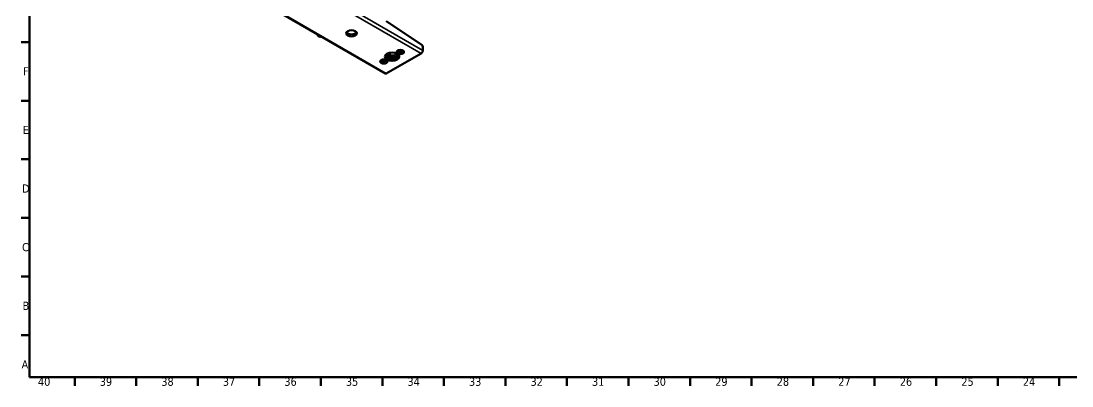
# Model space of a CAD drawing. Header units: millimetres. Extents: x 0 to 3000, y 0 to 3000.
# Drawn here: x 10 to 1291, y 9 to 454 of the extents above; entities that cross this region are included whole.
import ezdxf

# ---------------------------------------------------------------- set-up
doc = ezdxf.new("R2010")
doc.units = ezdxf.units.MM
for name, color, linetype, lineweight in [('Border (ANSI)', 7, 'Continuous', 70), ('Visible (ANSI)', 7, 'Continuous', 50), ('Visible Narrow (ANSI)', 7, 'Continuous', 35)]:
    doc.layers.add(name, color=color, linetype=linetype, lineweight=lineweight)
doc.styles.add('Note Text (ANSI)', font='tahoma.ttf')

# ---------------------------------------------------------------- blocks, each defined once
blk = doc.blocks.new('Borders Default Border')
at = {"layer": 'Border (ANSI)'}
for p, q in [((20, 428.6), (9.6, 428.6)), ((20, 357.1), (9.6, 357.1)), ((20, 285.7), (9.6, 285.7)), ((20, 214.3), (9.6, 214.3)), ((20, 142.9), (9.6, 142.9)), ((20, 71.4), (9.6, 71.4)), ((75, 20), (75, 9.6)), ((150, 20), (150, 9.6)), ((225, 20), (225, 9.6)), ((300, 20), (300, 9.6)), ((375, 20), (375, 9.6)), ((450, 20), (450, 9.6)), ((525, 20), (525, 9.6)), ((600, 20), (600, 9.6)), ((675, 20), (675, 9.6)), ((750, 20), (750, 9.6)), ((825, 20), (825, 9.6)), ((900, 20), (900, 9.6)), ((975, 20), (975, 9.6)), ((1050, 20), (1050, 9.6)), ((1125, 20), (1125, 9.6)), ((1200, 20), (1200, 9.6)), ((1275, 20), (1275, 9.6))]:
    blk.add_line(p, q, dxfattribs=at)
at = {"layer": 'Border (ANSI)', "flags": 128}
blk.add_lwpolyline([(20, 20), (20, 2980), (2980, 2980), (2980, 20), (20, 20)], dxfattribs=at)
at = {"layer": 'Border (ANSI)', "char_height": 10, "attachment_point": 7, "style": 'Note Text (ANSI)'}
for s, insert in [('F', (12, 387.9)), ('E', (11.7, 316.4)), ('D', (10.9, 245)), ('C', (10.9, 173.4)), ('B', (11.5, 102.1)), ('A', (10.3, 30.7)), ('40', (30.3, 9.4)), ('39', (105.6, 9.4)), ('38', (180.6, 9.4)), ('37', (255.6, 9.4)), ('36', (330.6, 9.4)), ('35', (405.6, 9.4)), ('34', (480.6, 9.4)), ('33', (555.6, 9.4)), ('32', (630.6, 9.4)), ('31', (705.6, 9.4)), ('30', (780.6, 9.4)), ('29', (855.7, 9.4)), ('28', (930.7, 9.4)), ('27', (1005.7, 9.6)), ('26', (1080.7, 9.4)), ('25', (1155.7, 9.4)), ('24', (1230.7, 9.6))]:
    blk.add_mtext(s, dxfattribs=dict(at, insert=insert))

msp = doc.modelspace()

# ---------------------------------------------------------------- linework, layer by layer
at = {"layer": 'Visible (ANSI)'}
for p, q in [((325.9935, 463.6125), (453.2727, 390.1278)), ((454.7744, 454.2027), (498.0247, 425.0348)), ((375.0207, 435.2366), (375.0813, 435.2716)), ((454.7727, 390.2764), (497.1991, 414.7712)), ((457.2643, 413.035), (457.2643, 414.9934)), ((457.9651, 412.1236), (457.9651, 410.8989)), ((468.0583, 415.711), (468.0237, 415.7672)), ((469.3345, 418.5974), (468.5389, 417.9457)), ((469.8694, 417.3636), (470.4351, 417.6902)), ((471.0008, 416.7104), (469.8694, 417.3636)), ((469.8694, 415.649), (471.0008, 416.3022)), ((470.4351, 415.3224), (469.8694, 415.649)), ((470.4351, 417.6902), (471.5665, 417.037)), ((471.5665, 415.9756), (470.4351, 415.3224)), ((470.4351, 415.9756), (470.4351, 415.3224)), ((471.1472, 417.2791), (471.1472, 416.5063)), ((471.4251, 417.1187), (471.1472, 416.9583)), ((472.2736, 417.037), (473.405, 417.6902)), ((473.405, 415.3224), (472.2736, 415.9756)), ((472.6928, 416.9583), (472.415, 417.1187)), ((472.6928, 417.2791), (472.6928, 416.5063)), ((473.9706, 417.3636), (472.8393, 416.7104)), ((472.8393, 416.3022), (473.9706, 415.649)), ((473.405, 417.6902), (473.9706, 417.3636)), ((473.405, 415.9756), (473.405, 415.3224)), ((473.9706, 415.649), (473.405, 415.3224)), ((474.5056, 418.5974), (475.3012, 417.9457)), ((475.7817, 415.711), (475.8164, 415.7672)), ((499.3204, 418.4455), (499.3204, 422.6595)), ((447.9058, 404.076), (447.8711, 404.1321)), ((449.182, 406.9623), (448.3863, 406.3106)), ((449.7169, 405.7285), (450.2826, 406.0551)), ((450.8483, 405.0754), (449.7169, 405.7285)), ((449.7169, 404.0139), (450.8483, 404.6671)), ((450.2826, 403.6873), (449.7169, 404.0139)), ((450.2826, 406.0551), (451.4139, 405.402)), ((451.4139, 404.3405), (450.2826, 403.6873)), ((450.2826, 404.3405), (450.2826, 403.6873)), ((450.9947, 405.644), (450.9947, 404.8712)), ((451.2725, 405.4836), (450.9947, 405.3232)), ((452.121, 405.402), (453.2524, 406.0551)), ((453.2524, 403.6873), (452.121, 404.3405)), ((452.5403, 405.3232), (452.2625, 405.4836)), ((452.5403, 405.644), (452.5403, 404.8712)), ((453.8181, 405.7285), (452.6867, 405.0754)), ((452.6867, 404.6671), (453.8181, 404.0139)), ((453.2524, 406.0551), (453.8181, 405.7285)), ((453.2524, 404.3405), (453.2524, 403.6873)), ((453.8181, 404.0139), (453.2524, 403.6873)), ((454.353, 406.9623), (455.1487, 406.3106)), ((455.6292, 404.076), (455.6639, 404.1321))]:
    msp.add_line(p, q, dxfattribs=at)
for centre, major_axis in [((412.3463, 439.2661), (-6.5, 0)), ((461.8438, 410.6888), (-8.75, 0)), ((471.92, 416.5063), (-4.45, 0)), ((471.92, 416.5063), (4.1, 0)), ((451.7675, 404.8712), (-4.45, 0)), ((451.7675, 404.8712), (4.1, 0))]:
    msp.add_ellipse(centre, major_axis=major_axis, ratio=0.577350269, dxfattribs=at)
for centre, major_axis, ratio, start_param, end_param in [((412.3463, 441.7156), (6.5, 0), 0.577350269, 3.474039605, 5.950738355), ((373.3008, 436.3658), (-0.5018, -0.865), 0.575974442, 6.283172289, 6.283185112), ((373.3817, 436.3193), (-0.4983, -0.8671), 0.578722824, 6.283185051, 6.283197328), ((497.9062, 423.476), (1, -1.7321), 0.577350269, 0.785398163, 2.272344861), ((461.8438, 413.1383), (8.75, 0), 0.577350269, 3.386469256, 6.038308704), ((461.8438, 415.5877), (9, 0), 0.577350269, 3.665720476, 4.266827726), ((461.8438, 415.5877), (-9, 0), 0.577350269, 0.524127822, 2.617464831), ((461.8438, 416.8125), (-9, 0), 0.577350269, 0.659217522, 1.125235073), ((463.9651, 415.5877), (-4.2426, -7.3485), 0.577350269, 5.086419028, 5.497787144), ((463.9651, 415.5877), (-3.4369, -5.9529), 0.577350269, 5.036391458, 5.497787144), ((471.92, 416.5696), (-4.1368, 0), 0.577350269, 2.798970272, 6.625807688), ((470.6472, 416.5063), (0.5, 0), 0.577350269, 5.497787144, 7.068583471), ((471.92, 417.2412), (-0.5, 0), 0.577350269, 0.785398163, 2.35619449), ((471.92, 415.7715), (0.5, 0), 0.577350269, 0.785398163, 2.35619449), ((473.1928, 416.5063), (-0.5, 0), 0.577350269, 5.497787144, 7.068583471), ((497.1991, 417.2207), (1.5, 2.5981), 0.577350269, 3.926990817, 5.497787144), ((451.7675, 404.9345), (-4.1368, 0), 0.577350269, 2.798970272, 6.625807688), ((450.4947, 404.8712), (0.5, 0), 0.577350269, 5.497787144, 7.068583471), ((451.7675, 405.6061), (-0.5, 0), 0.577350269, 0.785398163, 2.35619449), ((451.7675, 404.1364), (0.5, 0), 0.577350269, 0.785398163, 2.35619449), ((453.0403, 404.8712), (-0.5, 0), 0.577350269, 5.497787144, 7.068583471), ((454.7727, 392.7258), (-1.5, -2.5981), 0.577350269, 0, 0.785398163)]:
    msp.add_ellipse(centre, major_axis=major_axis, ratio=ratio, start_param=start_param, end_param=end_param, dxfattribs=at)
for points, knots in [([(372.799, 435.5009), (372.4861, 435.6824), (372.1676, 435.9187), (371.594, 436.4302), (371.3293, 436.7056), (370.8648, 437.2647), (370.6575, 437.5539), (370.4576, 437.8833), (370.432, 437.9268), (370.407, 437.9703)], [0, 0, 0, 0, 0.1236645279, 0.1236645279, 0.2353525921, 0.2353525921, 0.3427043684, 0.3427043684, 0.3590039746, 0.3590039746, 0.3590039746, 0.3590039746]), ([(372.799, 435.5009), (372.8047, 435.4976), (372.8103, 435.4943), (372.8215, 435.4878), (372.8272, 435.4846), (372.8384, 435.4781), (372.844, 435.4748), (372.8553, 435.4683), (372.8609, 435.4651), (372.8721, 435.4586), (372.8778, 435.4554), (372.8834, 435.4522)], [4.710008808816, 4.710008808816, 4.710008808816, 4.710008808816, 4.710960877192, 4.710960877192, 4.711912945569, 4.711912945569, 4.712865013946, 4.712865013946, 4.713817082322, 4.713817082322, 4.714769150699, 4.714769150699, 4.714769150699, 4.714769150699]), ([(375.0207, 435.2365), (374.8578, 435.1425), (374.6764, 435.082), (374.3072, 435.0248), (374.1164, 435.0294), (373.6873, 435.0956), (373.4471, 435.1747), (373.1004, 435.3336), (372.9919, 435.3898), (372.8834, 435.4521)], [0, 0, 0, 0, 0.0686149141, 0.0686149141, 0.1403350393, 0.1403350393, 0.2344156606, 0.2344156606, 0.2772273673, 0.2772273673, 0.2772273673, 0.2772273673]), ([(457.2643, 413.035), (457.2643, 412.9743), (457.259, 412.9115), (457.224, 412.6988), (457.1721, 412.5467), (457.0962, 412.3981)], [-0.25674280547, -0.25674280547, -0.25674280547, -0.25674280547, -0.2341350918, -0.2341350918, -0.18192587415, -0.18192587415, -0.18192587415, -0.18192587415]), ([(459.1045, 412.7815), (459.1045, 412.6341), (459.0726, 412.4427), (458.9683, 412.106), (458.8753, 411.9017), (458.6778, 411.5705), (458.5365, 411.3857), (458.2749, 411.1147), (458.1073, 410.981), (457.9651, 410.8989)], [-0.4582357196, -0.4582357196, -0.4582357196, -0.4582357196, -0.4040742499, -0.4040742499, -0.3474419655, -0.3474419655, -0.2883490666, -0.2883490666, -0.2280180864, -0.2280180864, -0.2280180864, -0.2280180864])]:
    msp.add_open_spline(points, degree=3, knots=knots, dxfattribs=at)
for points in [[(375.0207, 435.2365), (375.0207, 435.2366), (375.0207, 435.2366), (375.0208, 435.2366)], [(458.5264, 415.3634), (458.5046, 415.3033), (458.4843, 415.2431), (458.4656, 415.183)]]:
    msp.add_open_spline(points, degree=3, dxfattribs=at)
at = {"layer": 'Visible Narrow (ANSI)'}
for p, q in [((497.1991, 414.7712), (369.9199, 488.2559)), ((372.0412, 491.9302), (499.3204, 418.4455)), ((327.4935, 463.761), (454.7727, 390.2764)), ((373.2991, 435.5503), (373.9488, 435.9254)), ((374.033, 435.8768), (373.3833, 435.5017)), ((471.0008, 416.7104), (471.0008, 417.3636)), ((471.5665, 415.9756), (471.5665, 417.037)), ((472.2736, 417.037), (472.2736, 415.9756)), ((472.8393, 417.3636), (472.8393, 416.7104)), ((450.8483, 405.0754), (450.8483, 405.7285)), ((451.4139, 404.3405), (451.4139, 405.402)), ((452.121, 405.402), (452.121, 404.3405)), ((452.6867, 405.7285), (452.6867, 405.0754))]:
    msp.add_line(p, q, dxfattribs=at)
for centre, major_axis, ratio, start_param, end_param in [((373.3008, 436.3658), (-0.5018, -0.865), 0.575974442, 0, 0.78658542), ((373.3412, 455.9384), (12.5, -21.6506), 0.577350269, 5.495406972, 5.500167314), ((373.3816, 436.3192), (-0.4982, -0.8671), 0.578722824, 0.000012278, 0.784205242), ((452.8282, 412.8321), (4.45, 0), 0.577350269, 0.079054694, 0.723030797), ((461.8438, 418.0372), (9.8, 0), 0.577350269, 4.226158133, 4.308806815), ((461.8438, 420.2418), (-9.8, 0), 0.577350269, 1.129637958, 1.211136363), ((461.8438, 415.5877), (9, 0), 0.577350269, 4.266827726, 5.759057485), ((461.8438, 416.8125), (7.5, 0), 0.577350269, 4.338507663, 5.665150363)]:
    msp.add_ellipse(centre, major_axis=major_axis, ratio=ratio, start_param=start_param, end_param=end_param, dxfattribs=at)
for points, knots in [([(373.2991, 435.5503), (373.1272, 435.6501), (372.955, 435.766), (372.7881, 435.892), (372.7793, 435.8987), (372.7706, 435.9053), (372.7619, 435.912), (372.6042, 436.0324), (372.4511, 436.1617), (372.3001, 436.3008), (372.2907, 436.3096), (372.2812, 436.3183), (372.2717, 436.3272), (372.1221, 436.4666), (371.9744, 436.6159), (371.8247, 436.7806), (371.818, 436.788), (371.8113, 436.7954), (371.8046, 436.8029), (371.6521, 436.9721), (371.4987, 437.1575), (371.3543, 437.3492), (371.3522, 437.352), (371.3501, 437.3547), (371.3481, 437.3575), (371.318, 437.3976), (371.2883, 437.4379), (371.259, 437.4784)], [0, 0, 0, 0, 0.1428571429, 0.1428571429, 0.1428571429, 0.1503471485, 0.1503471485, 0.1503471485, 0.2857142857, 0.2857142857, 0.2857142857, 0.2942142553, 0.2942142553, 0.2942142553, 0.4285714286, 0.4285714286, 0.4285714286, 0.4346089449, 0.4346089449, 0.4346089449, 0.5714285714, 0.5714285714, 0.5714285714, 0.5733948262, 0.5733948262, 0.5733948262, 0.6019708996, 0.6019708996, 0.6019708996, 0.6019708996]), ([(373.3833, 435.5017), (373.5502, 435.4058), (373.7125, 435.3277), (373.8659, 435.2683), (373.8683, 435.2674), (373.8707, 435.2665), (373.8732, 435.2655), (374.0217, 435.2086), (374.1619, 435.1689), (374.2953, 435.1458), (374.3017, 435.1447), (374.308, 435.1437), (374.3143, 435.1426), (374.443, 435.1218), (374.5653, 435.1171), (374.6775, 435.1293), (374.6866, 435.1303), (374.6956, 435.1314), (374.7046, 435.1326), (374.811, 435.1469), (374.9079, 435.1767), (374.9937, 435.2217), (375.0028, 435.2265), (375.0118, 435.2314), (375.0207, 435.2365)], [0, 0, 0, 0, 0.1406297145, 0.1406297145, 0.1406297145, 0.1428571429, 0.1428571429, 0.1428571429, 0.2792273091, 0.2792273091, 0.2792273091, 0.2857142857, 0.2857142857, 0.2857142857, 0.4178474219, 0.4178474219, 0.4178474219, 0.4285714286, 0.4285714286, 0.4285714286, 0.5558577776, 0.5558577776, 0.5558577776, 0.5693927325, 0.5693927325, 0.5693927325, 0.5693927325])]:
    msp.add_open_spline(points, degree=3, knots=knots, dxfattribs=at)

# ---------------------------------------------------------------- block references
msp.add_blockref('Borders Default Border', (0, 0))

doc.saveas('drawing.dxf')
